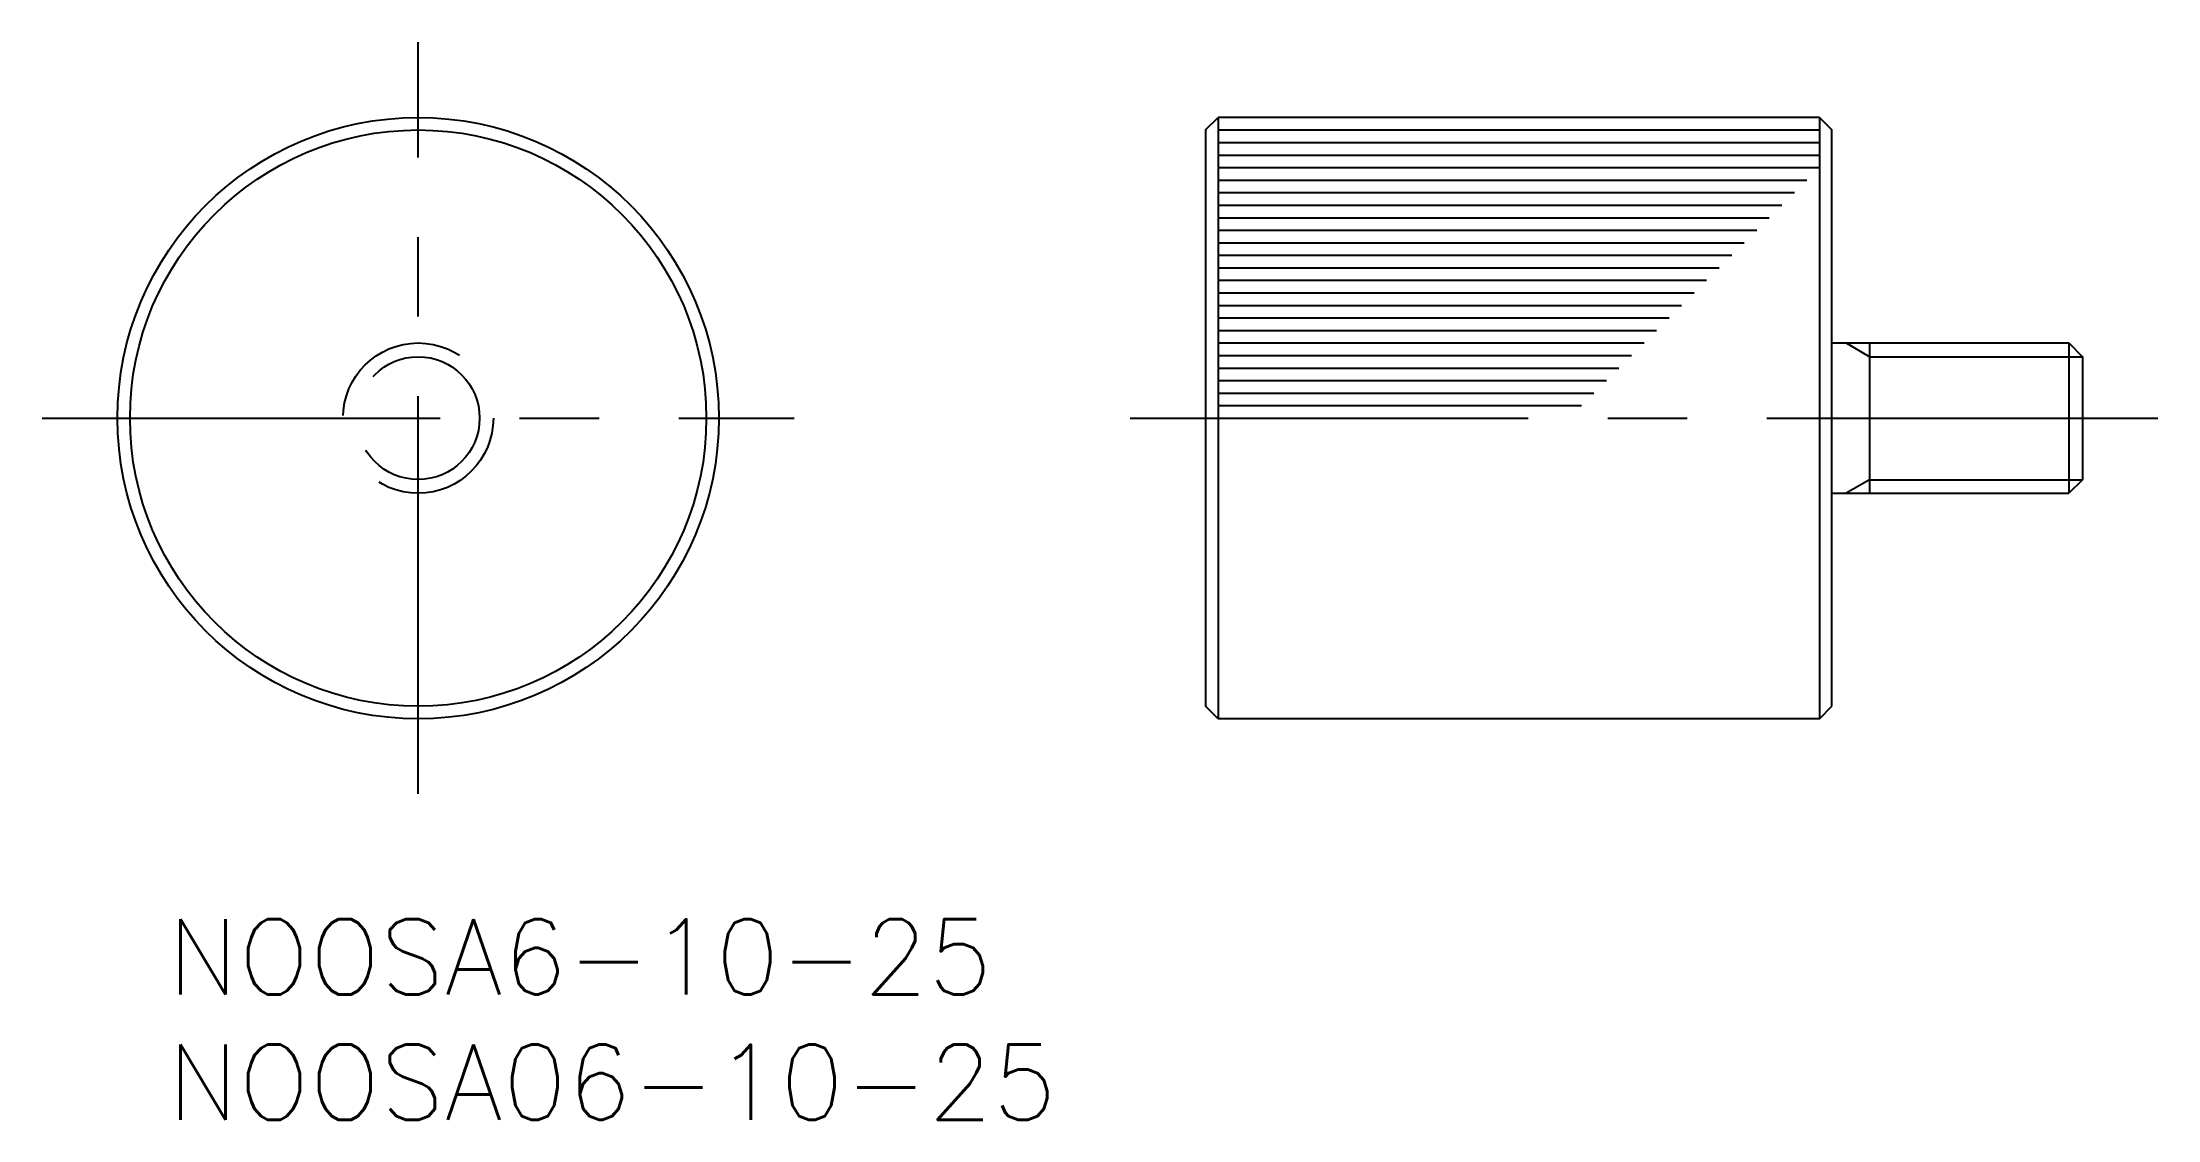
# Model space of a CAD drawing. Extents: x -5 to 79.4, y -8 to 35.
import ezdxf

# ---------------------------------------------------------------- set-up
doc = ezdxf.new("R2010")
doc.units = 0
doc.header["$LTSCALE"] = 0.5
doc.linetypes.add('CENTER', pattern=[50.8, 31.75, -6.35, 6.35, -6.35])
doc.linetypes.add('DASHED', pattern=[19.05, 12.7, -6.35])
doc.layers.get('0').update_dxf_attribs({"linetype": 'CONTINUOUS'})
for name, color, linetype in [('MSM_CENTER', 1, 'CENTER'), ('MSM_CONTINUOUS', 7, 'CONTINUOUS'), ('MSM_DASHED', 4, 'DASHED'), ('MSM_NARROW', 5, 'CONTINUOUS'), ('MSM_PART_NUMBER', 7, 'CONTINUOUS')]:
    doc.layers.add(name, color=color, linetype=linetype)
doc.styles.get("Standard").update_dxf_attribs({"font": 'txt.shx', "height": 3, "bigfont": 'bigfont.shx'})

# ---------------------------------------------------------------- blocks, each defined once
blk = doc.blocks.new('*U4')
at = {"layer": 'MSM_PART_NUMBER'}
blk.add_text('NOOSA6-10-25', height=3, dxfattribs=at).set_placement((0, -3))
blk = doc.blocks.new('*U5')
at = {"layer": 'MSM_PART_NUMBER'}
blk.add_text('NOOSA06-10-25', height=3, dxfattribs=at).set_placement((0, -8))

msp = doc.modelspace()

# ---------------------------------------------------------------- linework, layer by layer
for p, q in [((41.421, 31.5), (41.921, 32)), ((41.421, 31.5), (41.421, 8.5)), ((65.921, 32), (41.921, 32)), ((65.921, 32), (65.921, 8)), ((65.921, 32), (66.421, 31.5)), ((66.421, 8.5), (66.421, 31.5)), ((66.421, 23), (75.872, 23)), ((67.921, 23), (67.921, 17)), ((75.872, 23), (75.872, 17)), ((75.872, 23), (76.421, 22.451)), ((76.421, 22.458), (76.421, 17.541)), ((66.421, 17), (75.88, 17)), ((76.421, 17.541), (75.88, 17)), ((41.921, 8), (41.421, 8.5)), ((65.921, 8), (66.421, 8.5)), ((65.921, 8), (41.921, 8))]:
    msp.add_line(p, q)
for radius in [12, 11.5]:
    msp.add_circle((10, 20), radius)
at = {"layer": 'MSM_CENTER'}
for p, q in [((10, 5), (10, 35)), ((-5, 20), (25, 20)), ((38.421, 20), (79.421, 20))]:
    msp.add_line(p, q, dxfattribs=at)
at = {"layer": 'MSM_CONTINUOUS'}
msp.add_line((41.921, 32), (41.921, 8), dxfattribs=at)
at = {"layer": 'MSM_DASHED'}
for radius in [3, 2.451]:
    msp.add_circle((10, 20), radius, dxfattribs=at)
at = {"layer": 'MSM_NARROW'}
for p, q in [((41.921, 31.5), (65.921, 31.5)), ((41.921, 31), (65.921, 31)), ((41.921, 30.5), (65.921, 30.5)), ((41.921, 30), (65.921, 30)), ((41.921, 29.5), (65.421, 29.5)), ((41.921, 29), (64.921, 29)), ((41.921, 28.5), (64.421, 28.5)), ((41.921, 28), (63.921, 28)), ((41.921, 27.5), (63.421, 27.5)), ((41.921, 27), (62.921, 27)), ((41.921, 26.5), (62.421, 26.5)), ((41.921, 26), (61.921, 26)), ((41.921, 25.5), (61.421, 25.5)), ((41.921, 25), (60.921, 25)), ((41.921, 24.5), (60.421, 24.5)), ((41.921, 24), (59.921, 24)), ((41.921, 23.5), (59.421, 23.5)), ((41.921, 23), (58.921, 23)), ((67.921, 22.451), (66.97, 23)), ((41.921, 22.5), (58.421, 22.5)), ((41.921, 22), (57.921, 22)), ((67.921, 22.451), (76.421, 22.451)), ((41.921, 21.5), (57.421, 21.5)), ((41.921, 21), (56.921, 21)), ((41.921, 20.5), (56.421, 20.5)), ((67.921, 17.541), (66.984, 17)), ((67.921, 17.541), (76.421, 17.541))]:
    msp.add_line(p, q, dxfattribs=at)

# ---------------------------------------------------------------- block references
at = {"layer": 'MSM_CONTINUOUS'}
for name in ['*U4', '*U5']:
    msp.add_blockref(name, (0, 0), dxfattribs=at)

doc.saveas('drawing.dxf')
